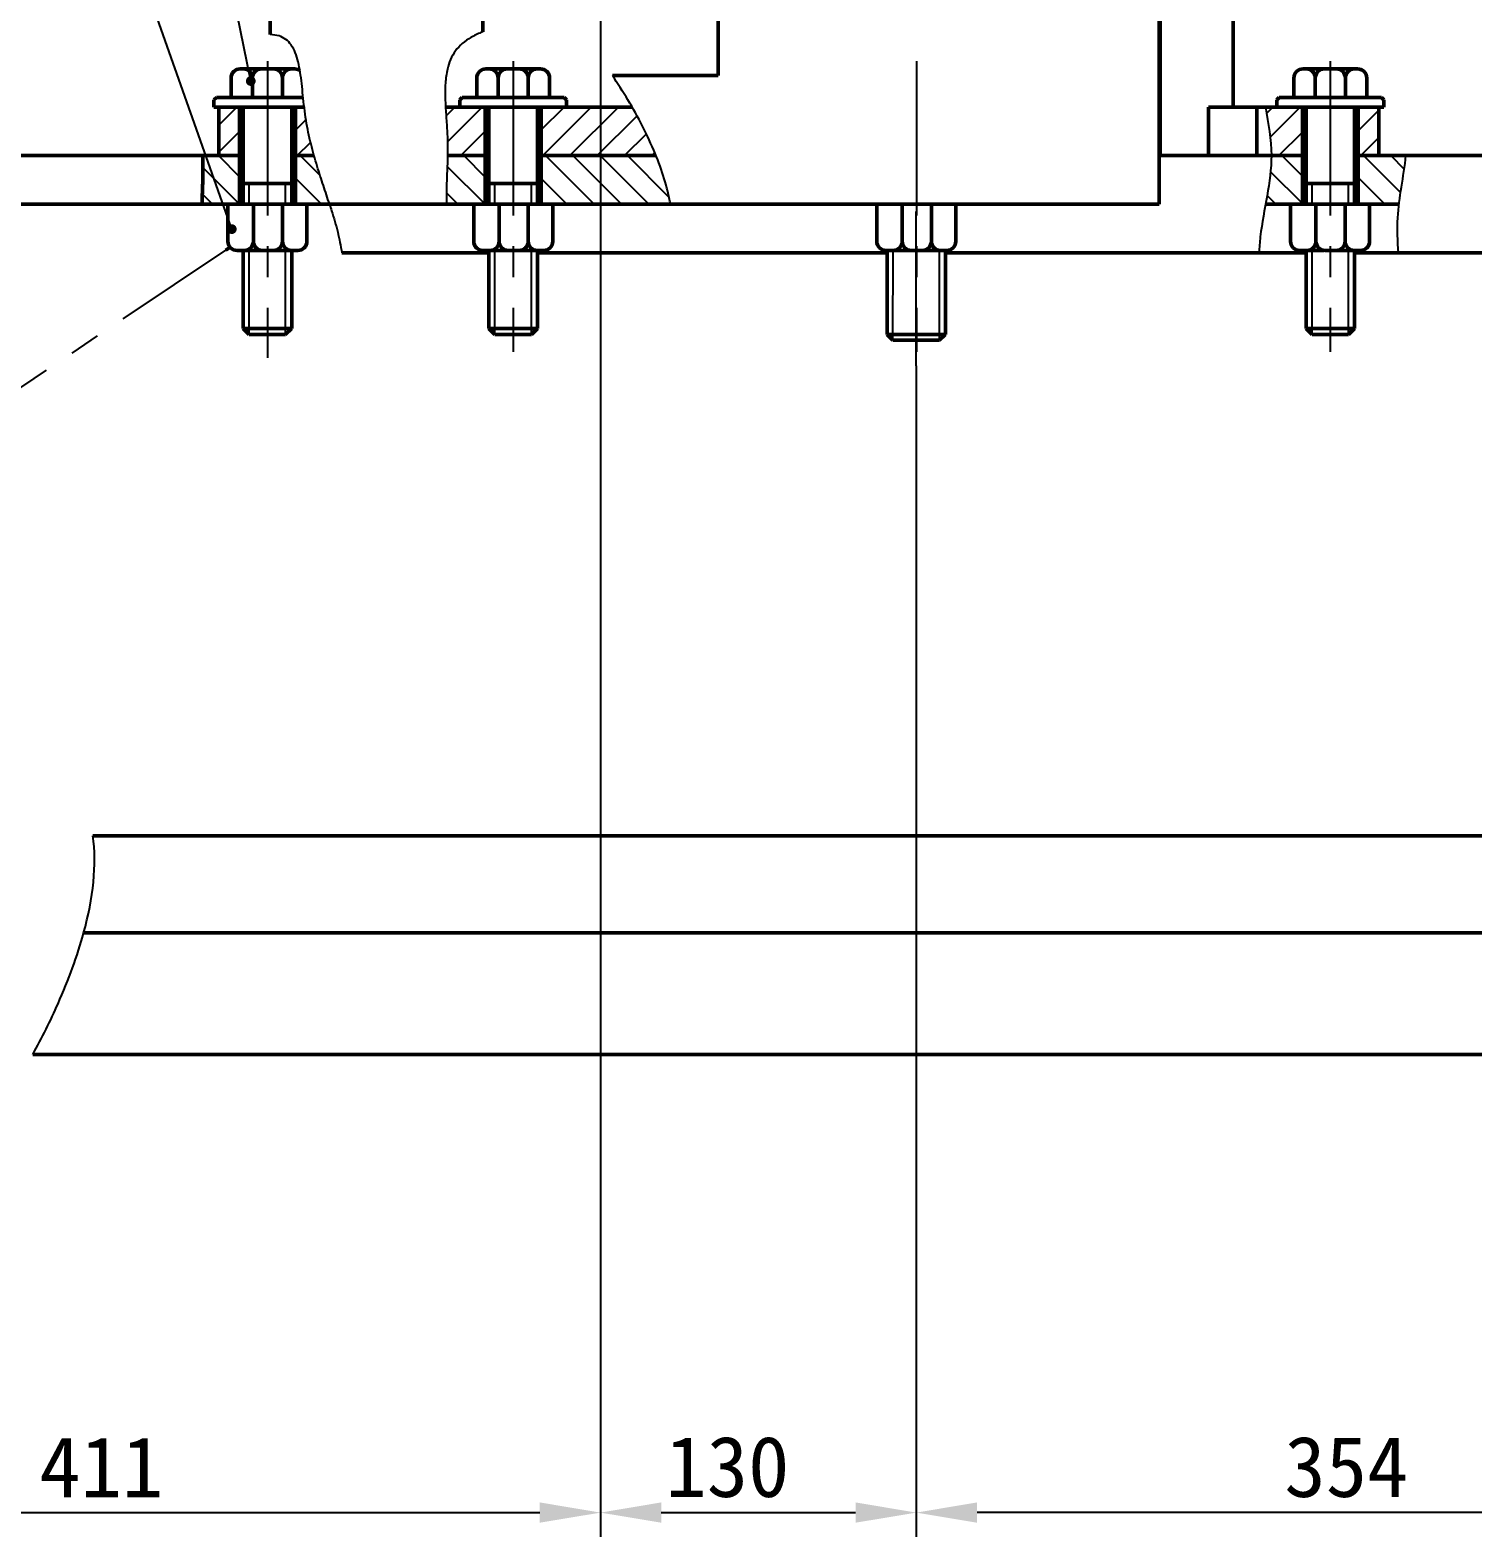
# Model space of a CAD drawing. Header units: millimetres. Extents: x 0 to 1189, y 0 to 841.
# Drawn here: x 209.1 to 327.9, y 535 to 659 of the extents above; entities that cross this region are included whole.
import ezdxf

# ---------------------------------------------------------------- set-up
doc = ezdxf.new("R2010")
doc.units = ezdxf.units.MM
doc.header["$PDSIZE"] = -1
doc.linetypes.add('CENTERX2', pattern=[20.32, 12.7, -2.54, 2.54, -2.54])
for name, color, linetype in [('中心线', 1, 'CENTERX2'), ('剖面线', 6, 'Continuous'), ('尺寸线', 3, 'Continuous'), ('符号', 4, 'Continuous')]:
    doc.layers.add(name, color=color, linetype=linetype)
doc.layers.add('粗实线', color=255, linetype='Continuous', lineweight=50)
doc.dimstyles.new('SLDDIMSTYLE1', dxfattribs={"dimtxt": 0.18, "dimasz": 0.8, "dimexe": 0, "dimexo": 0.0625, "dimgap": 0, "dimtad": 0, "dimtih": 1, "dimtoh": 1, "dimdec": 0, "dimrnd": 1e-09, "dimzin": 0, "dimdsep": 46, "dimtxsty": 'Standard', "dimblk1": 'DOT', "dimblk2": 'DOT', "dimsah": 1, "dimcen": 0.09, "dimadec": 0, "dimazin": 0, "dimtfac": 0.8, "dimtdec": 0, "dimtofl": 0, "dimtmove": 0, "dimatfit": 3, "dimldrblk": 'DOT', "dimfxl": 0, "dimfrac": 2, "dimtolj": 1, "dimtzin": 0, "dimarcsym": 0})
doc.dimstyles.new('副本 ISO-25', dxfattribs={"dimscale": 2, "dimtxt": 2.5, "dimasz": 2.5, "dimexe": 1, "dimexo": 0, "dimtad": 1, "dimtoh": 1, "dimlfac": 5, "dimdsep": 46, "dimtxsty": 'Standard', "dimcen": 2.5, "dimclrd": 3, "dimclre": 3, "dimadec": 0, "dimazin": 0, "dimtfac": 1, "dimtmove": 0, "dimatfit": 3, "dimfxl": 0, "dimarcsym": 0})

# ---------------------------------------------------------------- blocks, each defined once
blk = doc.blocks.new('_Dot')
at = {"color": 0, "linetype": 'ByBlock', "lineweight": -2}
blk.add_line((-0.5, 0), (-1, 0), dxfattribs=at)
at = {"color": 0, "linetype": 'ByBlock', "const_width": 0.5}
blk.add_lwpolyline([(-0.25, 0, 1), (0.25, 0, 1)], format="xyb", close=True, dxfattribs=at)
blk = doc.blocks.new('*D168')
at = {"layer": 'Defpoints', "color": 0}
for p in [(256.09, 664.2), (173.89, 644.71), (256.09, 536.98)]:
    blk.add_point(p, dxfattribs=at)
at = {"layer": '尺寸线', "color": 3, "lineweight": -2}
for p, q in [((256.09, 664.2), (256.09, 534.98)), ((173.89, 644.71), (173.89, 534.98)), ((178.89, 536.98), (251.09, 536.98))]:
    blk.add_line(p, q, dxfattribs=at)
at = {"layer": '尺寸线', "color": 3}
for points in [[(178.89, 537.82), (178.89, 536.15), (173.89, 536.98)], [(251.09, 537.82), (251.09, 536.15), (256.09, 536.98)]]:
    blk.add_solid(points, dxfattribs=at)
at = {"layer": '尺寸线', "color": 0, "insert": (214.99, 540.73), "char_height": 5, "attachment_point": 5}
blk.add_mtext('411', dxfattribs=at)
blk = doc.blocks.new('*D169')
at = {"layer": 'Defpoints', "color": 0}
for p in [(256.09, 664.2), (282.09, 631.4), (282.09, 536.98)]:
    blk.add_point(p, dxfattribs=at)
at = {"layer": '尺寸线', "color": 3, "lineweight": -2}
for p, q in [((256.09, 664.2), (256.09, 534.98)), ((282.09, 631.4), (282.09, 534.98)), ((261.09, 536.98), (277.09, 536.98))]:
    blk.add_line(p, q, dxfattribs=at)
at = {"layer": '尺寸线', "color": 3}
for points in [[(261.09, 537.82), (261.09, 536.15), (256.09, 536.98)], [(277.09, 537.82), (277.09, 536.15), (282.09, 536.98)]]:
    blk.add_solid(points, dxfattribs=at)
at = {"layer": '尺寸线', "color": 0, "insert": (266.54, 540.73), "char_height": 5, "attachment_point": 5}
blk.add_mtext('130', dxfattribs=at)
blk = doc.blocks.new('*D170')
at = {"layer": 'Defpoints', "color": 0}
for p in [(352.9, 700.37), (282.09, 631.4), (282.09, 536.98)]:
    blk.add_point(p, dxfattribs=at)
at = {"layer": '尺寸线', "color": 3, "lineweight": -2}
for p, q in [((352.9, 700.37), (352.9, 534.98)), ((282.09, 631.4), (282.09, 534.98)), ((347.9, 536.98), (287.09, 536.98))]:
    blk.add_line(p, q, dxfattribs=at)
at = {"layer": '尺寸线', "color": 3}
for points in [[(287.09, 537.82), (287.09, 536.15), (282.09, 536.98)], [(347.9, 537.82), (347.9, 536.15), (352.9, 536.98)]]:
    blk.add_solid(points, dxfattribs=at)
at = {"layer": '尺寸线', "color": 0, "insert": (317.5, 540.73), "char_height": 5, "attachment_point": 5}
blk.add_mtext('354', dxfattribs=at)

msp = doc.modelspace()

# ---------------------------------------------------------------- hatches: boundary and pattern name
at = {"layer": '剖面线'}
h = msp.add_hatch(dxfattribs=at)
h.set_pattern_fill('ANSI31', color=256, style=0)
h.paths.add_polyline_path([(226.1674, 653.5066), (224.4674, 653.5066), (224.2674, 653.3066), (224.2674, 652.7066), (226.1674, 652.7066)], flags=0)
h = msp.add_hatch(dxfattribs=at)
h.set_pattern_fill('ANSI31', color=256, scale=0.5, style=0)
h.paths.add_polyline_path([(226.3674, 648.7066), (226.3674, 652.7066), (224.6674, 652.7066), (224.6674, 648.7066)])
h = msp.add_hatch(dxfattribs=at)
h.set_pattern_fill('ANSI31', color=256, scale=0.5, style=0)
edge = h.paths.add_edge_path()
edge.add_spline(control_points=[(232.5064, 648.7066), (232.194, 649.8195), (231.8902, 651.1348), (231.7131, 652.5495), (231.6946, 652.7066)], knot_values=[0.20026113, 0.20026113, 0.20026113, 0.20026113, 0.24816113, 0.2541144, 0.2541144, 0.2541144, 0.2541144], weights=[1, 1, 1, 1, 1], degree=3, periodic=0)
edge.add_line((231.6946, 652.7066), (230.9674, 652.7066))
edge.add_line((230.9674, 652.7066), (230.9674, 648.7066))
edge.add_line((230.9674, 648.7066), (232.5064, 648.7066))
h = msp.add_hatch(dxfattribs=at)
h.set_pattern_fill('ANSI31', color=256, scale=0.5, style=0)
edge = h.paths.add_edge_path()
edge.add_spline(control_points=[(243.3322, 652.7066), (243.3824, 651.7817), (243.5093, 650.4071), (243.5074, 649.1038), (243.5001, 648.7066)], knot_values=[0.54227033, 0.54227033, 0.54227033, 0.54227033, 0.57743426, 0.59318544, 0.59318544, 0.59318544, 0.59318544], weights=[1, 1, 1, 1, 1], degree=3, periodic=0)
edge.add_line((243.5001, 648.7066), (246.6029, 648.7066))
edge.add_line((246.6029, 648.7066), (246.6029, 652.7066))
edge.add_line((246.6029, 652.7066), (243.3322, 652.7066))
h = msp.add_hatch(dxfattribs=at)
h.set_pattern_fill('ANSI31', color=256, scale=0.5, style=0)
edge = h.paths.add_edge_path()
edge.add_spline(control_points=[(260.6595, 648.7066), (260.1033, 650.088), (259.4276, 651.4375), (258.6975, 652.7066)], knot_values=[0.18531842, 0.18531842, 0.18531842, 0.18531842, 0.23910013, 0.23910013, 0.23910013, 0.23910013], weights=[1, 1, 1, 1], degree=3, periodic=0)
edge.add_line((258.6975, 652.7066), (251.2029, 652.7066))
edge.add_line((251.2029, 652.7066), (251.2029, 648.7066))
edge.add_line((251.2029, 648.7066), (260.6595, 648.7066))
h = msp.add_hatch(dxfattribs=at)
h.set_pattern_fill('ANSI31', color=256, scale=0.5, style=0)
edge = h.paths.add_edge_path()
edge.add_spline(control_points=[(310.8364, 652.7066), (311.0562, 651.3447), (311.3173, 650.0447), (311.3229, 648.7066)], knot_values=[0.27409426, 0.27409426, 0.27409426, 0.27409426, 0.33120104, 0.33120104, 0.33120104, 0.33120104], weights=[1, 1, 1, 1], degree=3, periodic=0)
edge.add_line((311.3229, 648.7066), (313.8781, 648.7066))
edge.add_line((313.8781, 648.7066), (313.8781, 652.7066))
edge.add_line((313.8781, 652.7066), (310.8364, 652.7066))
h = msp.add_hatch(dxfattribs=at)
h.set_pattern_fill('ANSI31', color=256, scale=0.5, style=0)
h.paths.add_polyline_path([(320.1781, 648.7066), (320.1781, 652.7066), (318.4781, 652.7066), (318.4781, 648.7066)])
h = msp.add_hatch(dxfattribs=at)
h.set_pattern_fill('ANSI31', color=256, scale=0.5, angle=90, style=0)
edge = h.paths.add_edge_path()
edge.add_spline(control_points=[(223.3524, 648.7066), (223.3569, 648.0418), (223.3606, 646.7136), (223.3033, 645.3754), (223.2772, 644.7066)], knot_values=[0.55607074, 0.55607074, 0.55607074, 0.55607074, 0.58648619, 0.61695956, 0.61695956, 0.61695956, 0.61695956], weights=[1, 1, 1, 1, 1], degree=3, periodic=0)
edge.add_line((223.2772, 644.7066), (226.3674, 644.7066))
edge.add_line((226.3674, 644.7066), (226.3674, 648.7066))
edge.add_line((226.3674, 648.7066), (223.3524, 648.7066))
h = msp.add_hatch(dxfattribs=at)
h.set_pattern_fill('ANSI31', color=256, scale=0.5, angle=90, style=0)
edge = h.paths.add_edge_path()
edge.add_spline(control_points=[(233.7787, 644.7066), (233.3655, 645.9781), (232.9021, 647.2966), (232.5064, 648.7066)], knot_values=[0.13958097, 0.13958097, 0.13958097, 0.13958097, 0.20026113, 0.20026113, 0.20026113, 0.20026113], weights=[1, 1, 1, 1], degree=3, periodic=0)
edge.add_line((232.5064, 648.7066), (230.9674, 648.7066))
edge.add_line((230.9674, 648.7066), (230.9674, 644.7066))
edge.add_line((230.9674, 644.7066), (233.7787, 644.7066))
h = msp.add_hatch(dxfattribs=at)
h.set_pattern_fill('ANSI31', color=256, scale=0.5, angle=90, style=0)
edge = h.paths.add_edge_path()
edge.add_spline(control_points=[(243.5001, 648.7066), (243.4744, 647.3144), (243.3657, 645.9945), (243.4138, 644.7066)], knot_values=[0.59318544, 0.59318544, 0.59318544, 0.59318544, 0.64838267, 0.64838267, 0.64838267, 0.64838267], weights=[1, 1, 1, 1], degree=3, periodic=0)
edge.add_line((243.4138, 644.7066), (246.6029, 644.7066))
edge.add_line((246.6029, 644.7066), (246.6029, 648.7066))
edge.add_line((246.6029, 648.7066), (243.5001, 648.7066))
h = msp.add_hatch(dxfattribs=at)
h.set_pattern_fill('ANSI31', color=256, scale=0.5, angle=90, style=0)
edge = h.paths.add_edge_path()
edge.add_line((260.6595, 648.7066), (251.2029, 648.7066))
edge.add_line((251.2029, 648.7066), (251.2029, 644.7066))
edge.add_line((251.2029, 644.7066), (261.8688, 644.7066))
edge.add_spline(control_points=[(261.8688, 644.7066), (261.6123, 646.0408), (261.1903, 647.3882), (260.6595, 648.7066)], knot_values=[0.13399059, 0.13399059, 0.13399059, 0.13399059, 0.18531842, 0.18531842, 0.18531842, 0.18531842], weights=[1, 1, 1, 1], degree=3, periodic=0)
h = msp.add_hatch(dxfattribs=at)
h.set_pattern_fill('ANSI31', color=256, scale=0.5, angle=90, style=0)
edge = h.paths.add_edge_path()
edge.add_spline(control_points=[(311.3229, 648.7066), (311.3285, 647.4002), (311.0906, 646.0575), (310.844, 644.7066)], knot_values=[0.33120104, 0.33120104, 0.33120104, 0.33120104, 0.38694872, 0.38694872, 0.38694872, 0.38694872], weights=[1, 1, 1, 1], degree=3, periodic=0)
edge.add_line((310.844, 644.7066), (313.8781, 644.7066))
edge.add_line((313.8781, 644.7066), (313.8781, 648.7066))
edge.add_line((313.8781, 648.7066), (311.3229, 648.7066))
h = msp.add_hatch(dxfattribs=at)
h.set_pattern_fill('ANSI31', color=256, scale=0.5, angle=90, style=0)
edge = h.paths.add_edge_path()
edge.add_spline(control_points=[(321.8311, 644.7066), (321.9902, 646.0193), (322.2639, 647.3485), (322.4027, 648.7066)], knot_values=[0.8712096, 0.8712096, 0.8712096, 0.8712096, 0.92744594, 0.92744594, 0.92744594, 0.92744594], weights=[1, 1, 1, 1], degree=3, periodic=0)
edge.add_line((322.4027, 648.7066), (318.4781, 648.7066))
edge.add_line((318.4781, 648.7066), (318.4781, 644.7066))
edge.add_line((318.4781, 644.7066), (321.8311, 644.7066))

# ---------------------------------------------------------------- linework, layer by layer
for p, q in [((227.1674, 644.7003), (227.1674, 646.4179)), ((230.1674, 644.7003), (230.1674, 646.4179)), ((247.4029, 644.7003), (247.4029, 646.4179)), ((250.4029, 644.7003), (250.4029, 646.4179)), ((314.6781, 644.7003), (314.6781, 646.4179)), ((317.6781, 644.7003), (317.6781, 646.4179)), ((227.1674, 633.9866), (227.1674, 640.9003)), ((230.1674, 633.9866), (230.1674, 640.9003)), ((247.4029, 633.9866), (247.4029, 640.9003)), ((250.4029, 633.9866), (250.4029, 640.9003)), ((280.1689, 633.5066), (280.1783, 640.9003)), ((284.0089, 633.5066), (284.0089, 640.9003)), ((314.6781, 633.9866), (314.6781, 640.9003)), ((317.6781, 633.9866), (317.6781, 640.9003))]:
    msp.add_line(p, q)
for points, knots in [([(246.4016, 658.9029), (246.3505, 658.8835), (246.0129, 658.7555), (245.4231, 658.4731), (244.7033, 657.972), (244.1216, 657.3591), (243.7133, 656.6323), (243.4302, 655.7289), (243.2938, 654.6432), (243.2899, 653.3947), (243.3658, 652.0991), (243.4639, 650.7891), (243.5218, 649.3641), (243.4828, 647.8519), (243.3997, 646.2629), (243.4091, 645.2203), (243.4138, 644.7066)], [0, 0, 0, 0, 0.01052745, 0.06955424, 0.1253919, 0.17859583, 0.23082777, 0.28445645, 0.35999274, 0.44058421, 0.52468169, 0.60988188, 0.69361028, 0.79922956, 0.90108331, 1, 1, 1, 1]), ([(233.7787, 644.7066), (233.6097, 645.2167), (233.2657, 646.2556), (232.73, 647.8989), (232.2267, 649.6832), (231.8103, 651.6318), (231.6264, 653.3048), (231.4947, 654.6301), (231.3777, 655.5538), (231.2166, 656.4108), (230.986, 657.1756), (230.6608, 657.8165), (230.2091, 658.3064), (229.6033, 658.6137), (229.1479, 658.6505), (228.9029, 658.6702)], [0, 0, 0, 0, 0.10373398, 0.21123203, 0.33359548, 0.46146157, 0.59531083, 0.65816861, 0.71856976, 0.77498264, 0.82630207, 0.87233883, 0.91249926, 0.95293413, 1, 1, 1, 1]), ([(261.8688, 644.7066), (261.7077, 645.4079), (261.3816, 646.8272), (260.5814, 648.9773), (259.5759, 651.1496), (258.3906, 653.2928), (257.5005, 654.6376), (257.0646, 655.2962)], [0, 0, 0, 0, 0.18429492, 0.37295724, 0.58671658, 0.79759393, 1, 1, 1, 1]), ([(311.3229, 648.7066), (311.3321, 646.5403), (310.5408, 643.8236), (310.3251, 641.1485), (310.3083, 640.7066)], [0.331201043, 0.331201043, 0.331201043, 0.331201043, 0.42364823, 0.442008141, 0.442008141, 0.442008141, 0.442008141]), ([(321.7854, 640.7066), (321.7207, 641.6776), (321.5942, 644.2944), (322.2247, 646.9646), (322.4027, 648.7066)], [0.813780467, 0.813780467, 0.813780467, 0.813780467, 0.855313685, 0.92744594, 0.92744594, 0.92744594, 0.92744594]), ([(233.7749, 644.7066), (233.8348, 644.5249), (234.0834, 643.7701), (234.4809, 642.4489), (234.6892, 641.2804), (234.7915, 640.7066)], [0, 0, 0, 0, 0.13888976, 0.57708786, 1, 1, 1, 1]), ([(209.3559, 574.7066), (210.1097, 576.0724), (211.7894, 579.4671), (213.0173, 582.8163), (213.5324, 584.7066)], [0.1913983034, 0.1913983034, 0.1913983034, 0.1913983034, 0.2286000688, 0.2810585067, 0.2810585067, 0.2810585067, 0.2810585067])]:
    msp.add_open_spline(points, degree=3, knots=knots)
for points in [[(310.8364, 652.7066), (311.0562, 651.3447), (311.3173, 650.0447), (311.3229, 648.7066)], [(213.5324, 584.7066), (214.3208, 587.5998), (214.6328, 590.3307), (214.2942, 592.7066)]]:
    msp.add_open_spline(points, degree=3)
at = {"layer": '中心线'}
for p, q in [((228.6674, 656.4923), (228.6674, 632.0512)), ((248.9029, 656.4923), (248.9029, 632.5547)), ((282.1089, 656.4923), (282.1089, 632.5547)), ((316.1781, 656.4923), (316.1781, 632.5547)), ((282.0889, 631.4026), (282.0889, 646.6448)), ((183.0321, 612.6583), (225.2422, 640.9257))]:
    msp.add_line(p, q, dxfattribs=at)
at = {"layer": '粗实线'}
for p, q in [((302.0889, 644.7066), (302.0889, 737.7066)), ((228.9029, 690.4292), (228.9029, 658.6702)), ((302.1781, 648.7066), (302.1781, 671.9066)), ((308.1781, 671.9066), (308.1781, 652.7066)), ((246.4016, 669.2191), (246.4016, 658.9029)), ((265.7836, 655.2962), (265.7836, 669.2191)), ((225.6674, 653.6145), (225.6674, 655.0966)), ((226.4174, 655.8466), (229.1554, 655.8466)), ((227.4293, 655.0966), (227.4293, 653.5066)), ((227.4293, 655.0966), (227.4293, 653.5066)), ((230.9174, 655.8466), (229.1554, 655.8466)), ((229.9054, 655.0966), (229.9054, 653.5066)), ((229.9054, 655.0966), (229.9054, 653.5066)), ((229.9054, 655.0966), (229.9054, 653.5066)), ((245.9029, 653.6145), (245.9029, 655.0966)), ((246.6529, 655.8466), (249.391, 655.8466)), ((247.6649, 655.0966), (247.6649, 653.5066)), ((247.6649, 655.0966), (247.6649, 653.5066)), ((251.1529, 655.8466), (249.391, 655.8466)), ((250.141, 655.0966), (250.141, 653.5066)), ((250.141, 655.0966), (250.141, 653.5066)), ((250.141, 655.0966), (250.141, 653.5066)), ((251.9029, 653.5066), (251.9029, 655.0966)), ((257.0646, 655.2962), (265.7836, 655.2962)), ((313.1781, 653.6145), (313.1781, 655.0966)), ((313.9281, 655.8466), (316.6662, 655.8466)), ((314.9401, 655.0966), (314.9401, 653.5066)), ((314.9401, 655.0966), (314.9401, 653.5066)), ((318.4281, 655.8466), (316.6662, 655.8466)), ((317.4162, 655.0966), (317.4162, 653.5066)), ((317.4162, 655.0966), (317.4162, 653.5066)), ((317.4162, 655.0966), (317.4162, 653.5066)), ((319.1781, 653.5066), (319.1781, 655.0966)), ((224.2674, 653.3066), (224.4674, 653.5066)), ((224.2674, 652.7066), (224.2674, 653.3066)), ((226.1674, 652.7066), (224.2674, 652.7066)), ((224.4674, 653.5066), (225.0674, 653.5066)), ((224.6674, 652.7066), (224.6674, 648.7066)), ((224.6674, 652.7066), (226.1674, 652.7066)), ((231.6078, 653.5066), (225.0674, 653.5066)), ((225.6674, 653.6145), (225.6674, 653.5066)), ((225.6674, 653.5066), (226.0251, 653.5066)), ((225.6674, 653.5066), (226.0251, 653.5066)), ((227.1674, 653.5066), (226.0251, 653.5066)), ((227.1674, 653.5066), (226.0251, 653.5066)), ((226.2674, 652.7066), (226.1674, 652.7066)), ((226.1674, 652.7066), (226.2674, 652.7066)), ((226.2674, 652.7066), (231.0674, 652.7066)), ((226.3674, 652.7066), (226.3674, 644.7066)), ((226.6674, 652.7066), (226.6674, 644.7003)), ((228.3096, 653.5066), (227.1674, 653.5066)), ((228.3096, 653.5066), (227.1674, 653.5066)), ((228.3096, 653.5066), (229.0251, 653.5066)), ((228.3096, 653.5066), (229.0251, 653.5066)), ((230.1674, 653.5066), (229.0251, 653.5066)), ((230.1674, 653.5066), (229.0251, 653.5066)), ((231.3096, 653.5066), (230.1674, 653.5066)), ((231.3096, 653.5066), (230.1674, 653.5066)), ((230.6674, 644.7003), (230.6674, 652.7066)), ((230.9674, 652.7066), (230.9674, 644.7066)), ((231.1674, 652.7066), (231.0674, 652.7066)), ((231.0674, 652.7066), (231.1674, 652.7066)), ((231.1674, 652.7066), (231.6946, 652.7066)), ((231.6946, 652.7066), (231.1674, 652.7066)), ((231.3096, 653.5066), (231.6081, 653.5066)), ((231.3096, 653.5066), (231.6081, 653.5066)), ((243.3322, 652.7066), (246.5029, 652.7066)), ((244.5029, 653.3066), (244.7029, 653.5066)), ((244.5029, 652.7066), (244.5029, 653.3066)), ((246.5029, 652.7066), (244.5029, 652.7066)), ((246.5029, 652.7066), (244.5029, 652.7066)), ((244.7029, 653.5066), (245.3029, 653.5066)), ((244.9029, 652.7066), (246.5029, 652.7066)), ((251.9029, 653.5066), (245.3029, 653.5066)), ((245.9029, 653.6145), (245.9029, 653.5066)), ((245.9029, 653.5066), (246.2607, 653.5066)), ((245.9029, 653.5066), (246.2607, 653.5066)), ((245.9029, 653.5066), (252.5029, 653.5066)), ((247.4029, 653.5066), (246.2607, 653.5066)), ((247.4029, 653.5066), (246.2607, 653.5066)), ((246.5029, 652.7066), (251.3029, 652.7066)), ((246.6029, 652.7066), (246.6029, 644.7066)), ((246.9029, 652.7066), (246.9029, 644.7003)), ((248.5452, 653.5066), (247.4029, 653.5066)), ((248.5452, 653.5066), (247.4029, 653.5066)), ((250.9029, 644.7003), (250.9029, 652.7066)), ((251.2029, 652.7066), (251.2029, 644.7066)), ((251.4029, 652.7066), (251.3029, 652.7066)), ((251.3029, 652.7066), (251.4029, 652.7066)), ((251.4029, 652.7066), (258.6975, 652.7066)), ((253.3029, 652.7066), (251.4029, 652.7066)), ((251.4029, 652.7066), (251.9302, 652.7066)), ((251.9302, 652.7066), (251.4029, 652.7066)), ((253.1029, 653.5066), (252.5029, 653.5066)), ((253.3029, 653.3066), (253.1029, 653.5066)), ((253.3029, 652.7066), (253.3029, 653.3066)), ((306.1468, 648.7066), (306.1468, 652.7066)), ((306.1468, 652.7066), (310.1154, 652.7066)), ((310.1154, 652.7066), (310.1154, 648.7066)), ((310.8364, 652.7066), (310.1154, 652.7066)), ((313.6781, 652.7066), (310.8364, 652.7066)), ((311.7781, 653.3066), (311.9781, 653.5066)), ((311.7781, 652.7066), (311.7781, 653.3066)), ((313.6781, 652.7066), (311.7781, 652.7066)), ((311.9781, 653.5066), (312.5781, 653.5066)), ((319.1781, 653.5066), (312.5781, 653.5066)), ((313.1781, 653.6145), (313.1781, 653.5066)), ((313.1781, 653.5066), (313.5359, 653.5066)), ((313.1781, 653.5066), (313.5359, 653.5066)), ((313.1781, 653.5066), (319.7781, 653.5066)), ((314.6781, 653.5066), (313.5359, 653.5066)), ((314.6781, 653.5066), (313.5359, 653.5066)), ((313.6781, 652.7066), (318.6781, 652.7066)), ((313.8781, 652.7066), (313.8781, 644.7066)), ((314.1781, 652.7066), (314.1781, 644.7003)), ((315.8204, 653.5066), (314.6781, 653.5066)), ((315.8204, 653.5066), (314.6781, 653.5066)), ((318.1781, 644.7003), (318.1781, 652.7066)), ((318.4781, 652.7066), (318.4781, 644.7066)), ((320.5781, 652.7066), (318.6781, 652.7066)), ((320.1781, 652.7066), (318.6781, 652.7066)), ((320.3781, 653.5066), (319.7781, 653.5066)), ((320.1781, 648.7066), (320.1781, 652.7066)), ((320.5781, 653.3066), (320.3781, 653.5066)), ((320.5781, 652.7066), (320.5781, 653.3066)), ((223.3524, 648.7066), (203.8955, 648.7066)), ((226.1674, 648.7066), (223.3524, 648.7066)), ((226.1674, 648.7066), (224.6674, 648.7066)), ((226.6674, 648.7066), (226.1674, 648.7066)), ((226.6674, 648.7066), (226.1674, 648.7066)), ((231.1674, 648.7066), (230.6674, 648.7066)), ((231.1674, 648.7066), (230.6674, 648.7066)), ((232.5064, 648.7066), (231.1674, 648.7066)), ((232.5064, 648.7066), (231.1674, 648.7066)), ((246.4029, 648.7066), (243.5001, 648.7066)), ((246.4029, 648.7066), (243.5001, 648.7066)), ((246.5029, 648.7066), (246.4029, 648.7066)), ((246.4029, 648.7066), (246.5029, 648.7066)), ((246.9029, 648.7066), (246.4029, 648.7066)), ((246.9029, 648.7066), (246.4029, 648.7066)), ((251.4029, 648.7066), (250.9029, 648.7066)), ((251.4029, 648.7066), (250.9029, 648.7066)), ((251.4029, 648.7066), (251.3029, 648.7066)), ((251.3029, 648.7066), (251.4029, 648.7066)), ((260.6595, 648.7066), (251.4029, 648.7066)), ((260.6595, 648.7066), (251.4029, 648.7066)), ((302.0889, 648.7066), (311.3229, 648.7066)), ((313.6781, 648.7066), (311.3229, 648.7066)), ((313.6781, 648.7066), (311.3229, 648.7066)), ((313.7781, 648.7066), (313.6781, 648.7066)), ((313.7781, 648.7066), (313.6781, 648.7066)), ((318.6781, 648.7066), (318.5781, 648.7066)), ((318.6781, 648.7066), (318.5781, 648.7066)), ((322.4027, 648.7066), (318.6781, 648.7066)), ((320.1781, 648.7066), (318.6781, 648.7066)), ((322.4027, 648.7066), (332.9029, 648.7066)), ((226.6674, 646.4179), (230.6674, 646.4179)), ((246.9029, 646.4179), (250.9029, 646.4179)), ((314.1781, 646.4179), (318.1781, 646.4179)), ((223.2772, 644.7066), (202.3996, 644.7066)), ((226.1674, 644.7066), (223.2772, 644.7066)), ((225.2422, 644.7066), (226.2274, 644.7066)), ((225.4152, 641.6503), (225.4152, 644.7003)), ((225.4152, 644.7003), (231.9195, 644.7003)), ((226.2274, 644.7066), (226.6674, 644.7066)), ((227.5067, 641.6503), (227.5067, 644.7003)), ((227.5067, 644.7003), (227.5067, 641.6503)), ((229.9067, 644.7003), (229.9067, 641.6503)), ((229.9067, 641.6503), (229.9067, 644.7003)), ((229.9067, 644.7003), (229.9067, 641.6503)), ((230.6674, 644.7066), (231.1074, 644.7066)), ((231.1074, 644.7066), (232.0925, 644.7066)), ((233.7787, 644.7066), (231.1674, 644.7066)), ((231.9195, 644.7003), (231.9195, 641.6503)), ((233.7787, 644.7066), (243.4138, 644.7066)), ((246.4029, 644.7066), (243.4138, 644.7066)), ((245.4778, 644.7066), (246.4629, 644.7066)), ((245.6508, 641.6503), (245.6508, 644.7003)), ((246.4629, 644.7066), (251.3029, 644.7066)), ((247.7423, 641.6503), (247.7423, 644.7003)), ((247.7423, 644.7003), (247.7423, 641.6503)), ((250.1423, 644.7003), (250.1423, 641.6503)), ((250.1423, 641.6503), (250.1423, 644.7003)), ((250.1423, 644.7003), (250.1423, 641.6503)), ((251.3029, 644.7066), (251.3429, 644.7066)), ((251.3429, 644.7066), (252.3281, 644.7066)), ((261.8688, 644.7066), (251.4029, 644.7066)), ((252.155, 644.7003), (252.155, 641.6503)), ((261.8688, 644.7066), (302.0889, 644.7066)), ((278.8368, 641.6503), (278.8368, 644.7066)), ((280.9283, 641.6503), (280.9283, 644.7066)), ((280.9283, 641.6503), (280.9283, 644.7003)), ((280.9283, 644.7003), (280.9283, 641.6503)), ((283.3283, 641.6503), (283.3283, 644.7066)), ((283.3283, 644.7003), (283.3283, 641.6503)), ((283.3283, 641.6503), (283.3283, 644.7003)), ((283.3283, 644.7003), (283.3283, 641.6503)), ((285.341, 641.6503), (285.341, 644.7066)), ((285.341, 644.7003), (285.341, 641.6503)), ((313.6781, 644.7066), (310.844, 644.7066)), ((312.753, 644.7066), (313.7381, 644.7066)), ((312.906, 641.6503), (312.906, 644.7066)), ((313.7381, 644.7066), (313.7781, 644.7066)), ((313.7381, 644.7066), (318.5781, 644.7066)), ((314.9975, 641.6503), (314.9975, 644.7066)), ((317.3975, 641.6503), (317.3975, 644.7066)), ((318.5781, 644.7066), (318.6181, 644.7066)), ((318.6181, 644.7066), (319.6033, 644.7066)), ((321.8311, 644.7066), (318.6781, 644.7066)), ((319.4102, 641.6503), (319.4102, 644.7066)), ((225.2422, 640.9257), (225.5957, 641.1624)), ((226.7567, 640.9003), (226.1652, 640.9003)), ((226.6674, 634.4866), (226.6674, 640.9003)), ((226.7567, 640.9003), (229.1567, 640.9003)), ((229.1567, 640.9003), (230.6384, 640.9003)), ((231.1695, 640.9003), (230.6567, 640.9003)), ((230.6674, 634.4866), (230.6674, 640.9003)), ((246.9029, 640.7066), (234.7915, 640.7066)), ((246.9923, 640.9003), (246.4008, 640.9003)), ((246.9029, 634.4866), (246.9029, 640.9003)), ((246.9923, 640.9003), (249.3923, 640.9003)), ((249.3923, 640.9003), (250.8739, 640.9003)), ((251.405, 640.9003), (250.8923, 640.9003)), ((250.9029, 634.4866), (250.9029, 640.9003)), ((279.6889, 640.7066), (250.9029, 640.7066)), ((279.5868, 640.9003), (280.1783, 640.9003)), ((279.5868, 640.9003), (280.1783, 640.9003)), ((279.6889, 640.9003), (279.6889, 633.9866)), ((280.1783, 640.9003), (281.5734, 640.9003)), ((280.1783, 640.9003), (281.5853, 640.9003)), ((281.5734, 640.9003), (282.5783, 640.9003)), ((281.6783, 640.9003), (282.5783, 640.9003)), ((282.5783, 640.9003), (284.591, 640.9003)), ((282.5783, 640.9003), (284.0783, 640.9003)), ((284.0783, 640.9003), (284.591, 640.9003)), ((284.4889, 633.9866), (284.4889, 640.9003)), ((310.3083, 640.7066), (284.4889, 640.7066)), ((310.3083, 640.7066), (314.1781, 640.7066)), ((313.656, 640.9003), (314.2475, 640.9003)), ((314.1781, 634.4866), (314.1781, 640.9003)), ((314.2475, 640.9003), (315.6545, 640.9003)), ((315.7475, 640.9003), (316.6475, 640.9003)), ((316.6475, 640.9003), (318.1475, 640.9003)), ((318.1475, 640.9003), (318.6602, 640.9003)), ((318.1781, 634.4866), (318.1781, 640.9003)), ((318.1781, 640.7066), (321.7854, 640.7066)), ((337.5361, 640.7066), (321.7854, 640.7066)), ((227.1674, 633.9866), (226.6674, 634.4866)), ((226.6674, 634.4866), (230.6674, 634.4866)), ((230.1674, 633.9866), (227.1674, 633.9866)), ((230.1674, 633.9866), (230.6674, 634.4866)), ((246.9029, 634.4866), (247.4029, 633.9866)), ((246.9029, 634.4866), (250.9029, 634.4866)), ((247.4029, 633.9866), (250.4029, 633.9866)), ((250.4029, 633.9866), (250.9029, 634.4866)), ((279.6889, 633.9866), (280.1689, 633.5066)), ((279.6889, 633.9866), (283.2889, 633.9866)), ((283.2889, 633.9866), (284.4889, 633.9866)), ((284.0089, 633.5066), (284.4889, 633.9866)), ((314.1781, 634.4866), (314.6781, 633.9866)), ((314.1781, 634.4866), (318.1781, 634.4866)), ((314.6781, 633.9866), (317.6781, 633.9866)), ((317.6781, 633.9866), (318.1781, 634.4866)), ((283.0489, 633.5066), (280.1689, 633.5066)), ((284.0089, 633.5066), (283.0489, 633.5066)), ((214.2942, 592.7066), (361.9029, 592.7066)), ((373.4044, 584.7066), (213.5324, 584.7066)), ((576.9029, 574.7066), (209.3559, 574.7066))]:
    msp.add_line(p, q, dxfattribs=at)
for centre, start, end in [((226.4174, 655.0966), 90, 180), ((226.6793, 655.0966), 0, 90), ((228.1793, 655.0966), 90, 180), ((229.1554, 655.0966), 0, 90), ((230.6554, 655.0966), 90, 180), ((230.9174, 655.0966), 55.475113, 90), ((246.6529, 655.0966), 90, 180), ((246.9149, 655.0966), 0, 90), ((248.4149, 655.0966), 90, 180), ((249.391, 655.0966), 0, 90), ((250.891, 655.0966), 90, 180), ((251.1529, 655.0966), 55.475113, 90), ((251.1529, 655.0966), 0, 90), ((313.9281, 655.0966), 90, 180), ((314.1901, 655.0966), 0, 90), ((315.6901, 655.0966), 90, 180), ((316.6662, 655.0966), 0, 90), ((318.1662, 655.0966), 90, 180), ((318.4281, 655.0966), 55.475113, 90), ((318.4281, 655.0966), 0, 90), ((226.1652, 641.6503), 180, 270), ((226.7567, 641.6503), 270, 0), ((228.2567, 641.6503), 180, 270), ((229.1567, 641.6503), 270, 0), ((230.6567, 641.6503), 180, 270), ((231.1695, 641.6503), 270, 360), ((246.4008, 641.6503), 180, 270), ((246.9923, 641.6503), 270, 0), ((248.4923, 641.6503), 180, 270), ((249.3923, 641.6503), 270, 0), ((250.8923, 641.6503), 180, 270), ((251.405, 641.6503), 270, 360), ((279.5868, 641.6503), 180, 270), ((280.1783, 641.6503), 270, 0), ((281.6783, 641.6503), 180, 270), ((282.5783, 641.6503), 270, 0), ((284.0783, 641.6503), 180, 270), ((284.591, 641.6503), 270, 360), ((313.656, 641.6503), 180, 270), ((314.2475, 641.6503), 270, 0), ((315.7475, 641.6503), 180, 270), ((316.6475, 641.6503), 270, 0), ((318.1475, 641.6503), 180, 270), ((318.6602, 641.6503), 270, 360)]:
    msp.add_arc(centre, 0.75, start, end, dxfattribs=at)
msp.add_open_spline([(223.3524, 648.7066), (223.3569, 648.0418), (223.3606, 646.7136), (223.3033, 645.3754), (223.2772, 644.7066)], degree=3, knots=[0.5560707361, 0.5560707361, 0.5560707361, 0.5560707361, 0.5864861929, 0.6169595567, 0.6169595567, 0.6169595567, 0.6169595567], dxfattribs=at)

# ---------------------------------------------------------------- dimensions: what is measured, and where the dimension line sits
at = {"layer": '尺寸线'}
dim = msp.add_linear_dim(base=(282.0889, 536.9837), p1=(352.9029, 700.3732), p2=(282.0889, 631.4026), text='354', dimstyle='副本 ISO-25', dxfattribs=at)
dim.commit()
dim.dimension.update_dxf_attribs({"geometry": '*D170', "text_midpoint": (317.4959, 540.7337)})
dim = msp.add_linear_dim(base=(256.0926, 536.9837), p1=(173.8876, 644.7066), p2=(256.0926, 664.1962), text='411', dimstyle='副本 ISO-25', override={"dimfxl": 1.25}, dxfattribs=at)
dim.commit()
dim.dimension.update_dxf_attribs({"geometry": '*D168', "text_midpoint": (214.9901, 540.7337)})
dim = msp.add_linear_dim(base=(282.0889, 536.9837), p1=(256.0926, 664.1962), p2=(282.0889, 631.4026), text='130', dimstyle='副本 ISO-25', dxfattribs=at)
dim.commit()
dim.dimension.update_dxf_attribs({"geometry": '*D169', "text_midpoint": (266.5431, 536.9837), "dimtype": 160})

# ---------------------------------------------------------------- leaders
at = {"layer": '符号'}
for points in [[(225.7312, 642.6564), (170.6349, 798.7483)], [(227.2954, 654.8495), (197.8458, 798.7483)]]:
    msp.add_leader(points, dimstyle='SLDDIMSTYLE1', dxfattribs=at)

doc.saveas('drawing.dxf')
